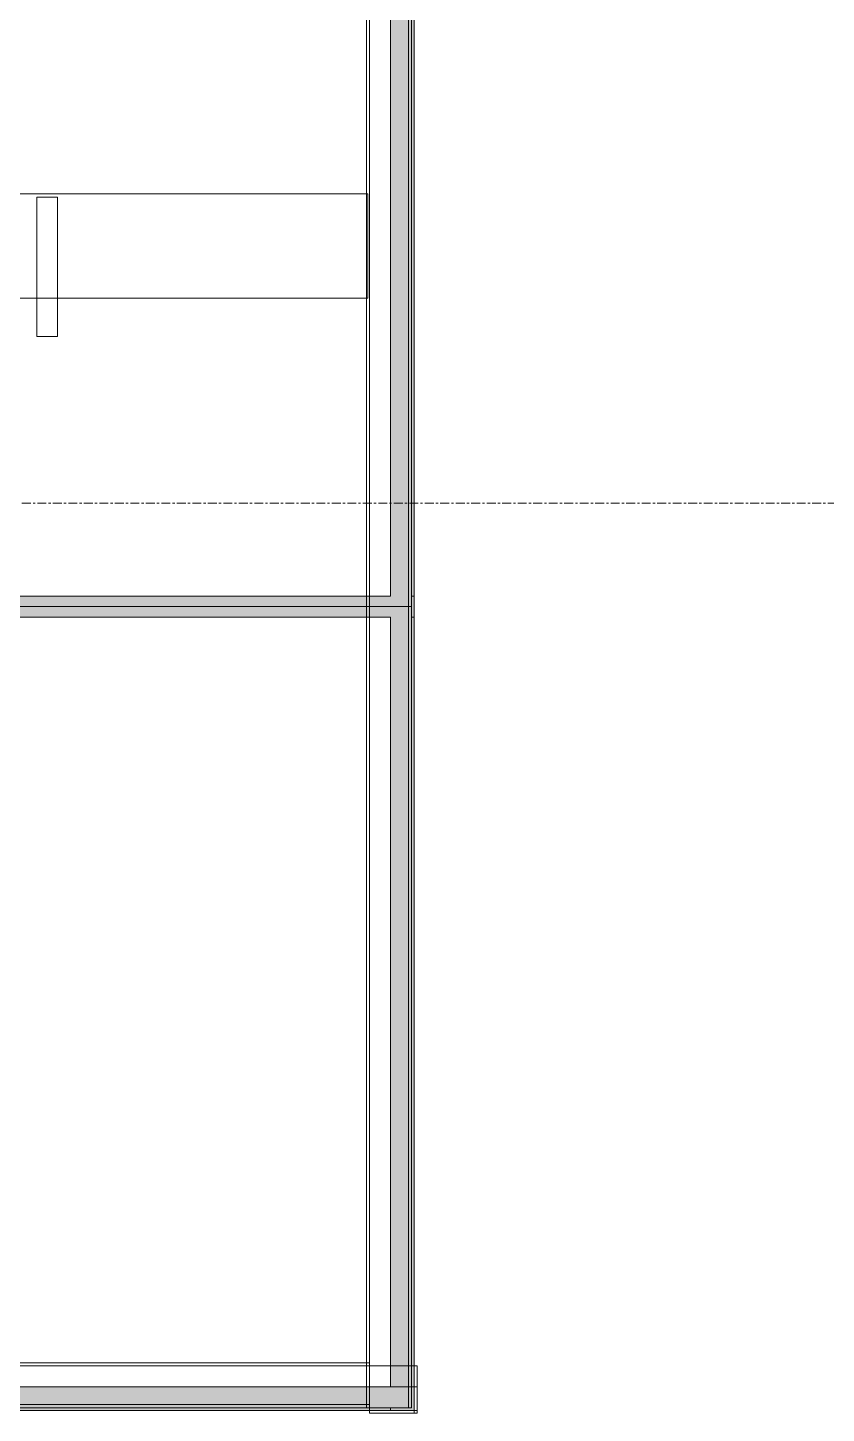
# Model space of a CAD drawing. Header units: millimetres. Extents: x -21597 to 3742, y 49379 to 62073.
# Drawn here: x -9153 to -8007, y 50130 to 52119 of the extents above; entities that cross this region are included whole.
import ezdxf

# ---------------------------------------------------------------- set-up
doc = ezdxf.new("R2010")
doc.units = ezdxf.units.MM
doc.linetypes.add('Grid Line', pattern=[22.225, 12.7, -3.175, 3.175, -3.175])
for name, color, linetype, lineweight in [('A-DETL-GENF', 7, 'Continuous', 5), ('M-EQPM', 7, 'Continuous', 5), ('S-GRID', 7, 'Continuous', 9)]:
    doc.layers.add(name, color=color, linetype=linetype, lineweight=lineweight)

# ---------------------------------------------------------------- blocks, each defined once
blk = doc.blocks.new('AHU - 2-2150388-MẶT BẰNG ỐNG GAS KHU H_N')
at = {"layer": 'M-EQPM', "true_color": 0xd8d8d8}
h = blk.add_hatch(color=254, dxfattribs=at)
h.paths.add_polyline_path([(1716.5, -423.3), (1716.5, 801.5), (-1716.5, 801.5), (-1716.5, -801.5), (1716.5, -801.5)])
h.paths.add_polyline_path([(1682.5, -423.3), (1682.5, -767.5), (577.5, -767.5), (577.5, 767.5), (1682.5, 767.5), (1682.5, 329.5)])
h.paths.add_polyline_path([(547.5, -767.5), (-472.5, -767.5), (-472.5, 767.5), (547.5, 767.5), (547.5, -423.3)])
h.paths.add_polyline_path([(-502.5, -423.3), (-502.5, -767.5), (-1072.5, -767.5), (-1072.5, 767.5), (-502.5, 767.5), (-502.5, 329.5)])
h.paths.add_polyline_path([(-1102.5, -423.3), (-1102.5, -767.5), (-1682.5, -767.5), (-1682.5, 767.5), (-1102.5, 767.5), (-1102.5, 329.5)])
at = {"layer": 'A-DETL-GENF'}
for p, q in [((562.5, 797.5), (562.5, -797.5)), ((-30, -735), (-30, 735)), ((-30, 735), (120, 735)), ((120, 735), (120, -735))]:
    blk.add_line(p, q, dxfattribs=at)
at = {"layer": 'M-EQPM'}
for p, q in [((-1716.5, 801.5), (1716.5, 801.5)), ((1716.5, 801.5), (-1716.5, 801.5)), ((-1712.5, 797.5), (1712.5, 797.5)), ((1712.5, 797.5), (-1712.5, 797.5)), ((547.5, 801.5), (-472.5, 801.5)), ((-472.5, 801.5), (547.5, 801.5)), ((547.5, 797.5), (-472.5, 797.5)), ((-472.5, 797.5), (547.5, 797.5)), ((547.5, 801.5), (547.5, 797.5)), ((547.5, 797.5), (547.5, 801.5)), ((1682.5, 801.5), (577.5, 801.5)), ((577.5, 797.5), (577.5, 801.5)), ((577.5, 801.5), (1682.5, 801.5)), ((577.5, 801.5), (577.5, 797.5)), ((1682.5, 797.5), (577.5, 797.5)), ((577.5, 797.5), (1682.5, 797.5)), ((1652.5, 805.5), (1652.5, 801.5)), ((1652.5, 737.5), (1652.5, 805.5)), ((1652.5, 801.5), (1652.5, 805.5)), ((1652.5, 805.5), (1652.5, 737.5)), ((1720.5, 805.5), (1652.5, 805.5)), ((1652.5, 805.5), (1720.5, 805.5)), ((1652.5, 805.5), (1720.5, 805.5)), ((1652.5, 805.5), (1720.5, 805.5)), ((1652.5, 805.5), (1716.5, 805.5)), ((1720.5, 805.5), (1652.5, 805.5)), ((1652.5, 737.5), (1652.5, 805.5)), ((1652.5, 805.5), (1652.5, 737.5)), ((1652.5, 801.5), (1652.5, 737.5)), ((1652.5, 737.5), (1652.5, 801.5)), ((1652.5, 801.5), (1720.5, 801.5)), ((1652.5, 801.5), (1720.5, 801.5)), ((1652.5, 801.5), (1720.5, 801.5)), ((1652.5, 801.5), (1720.5, 801.5)), ((1716.5, 805.5), (1682.5, 805.5)), ((1682.5, 805.5), (1720.5, 805.5)), ((1682.5, 805.5), (1682.5, 737.5)), ((1682.5, 805.5), (1682.5, 737.5)), ((1682.5, 801.5), (1682.5, 797.5)), ((1682.5, 797.5), (1682.5, 801.5)), ((1712.5, 797.5), (1712.5, -797.5)), ((1712.5, 797.5), (1712.5, -797.5)), ((1720.5, 805.5), (1716.5, 805.5)), ((1716.5, 805.5), (1720.5, 805.5)), ((1716.5, 805.5), (1716.5, 737.5)), ((1716.5, 805.5), (1716.5, 737.5)), ((1716.5, 805.5), (1716.5, 737.5)), ((1716.5, 805.5), (1716.5, 737.5)), ((1716.5, -801.5), (1716.5, 801.5)), ((1716.5, 801.5), (1716.5, -801.5)), ((1720.5, 805.5), (1720.5, 737.5)), ((1720.5, 801.5), (1720.5, 805.5)), ((1720.5, 737.5), (1720.5, 805.5)), ((1720.5, 805.5), (1720.5, 801.5)), ((1720.5, 737.5), (1720.5, 805.5)), ((1720.5, 805.5), (1720.5, 737.5)), ((1720.5, 805.5), (1720.5, 737.5)), ((1720.5, 805.5), (1720.5, 737.5)), ((1720.5, 737.5), (1720.5, 801.5)), ((1720.5, 801.5), (1720.5, 737.5)), ((1712.5, 793), (-1712.5, 793)), ((1712.5, 793), (-1712.5, 793)), ((1712.5, 793), (-1712.5, 793)), ((1712.5, 733), (1712.5, 793)), ((1712.5, 791), (1712.5, 793)), ((1712.5, 791), (1712.5, 793)), ((1712.5, 793), (1712.5, 733)), ((1712.5, 791), (1712.5, 740.2)), ((1712.5, 740.2), (1712.5, 791)), ((547.5, 767.5), (-472.5, 767.5)), ((-472.5, 767.5), (547.5, 767.5)), ((547.5, -767.5), (547.5, 767.5)), ((547.5, 767.5), (547.5, -767.5)), ((1682.5, 767.5), (577.5, 767.5)), ((577.5, -767.5), (577.5, 767.5)), ((577.5, 767.5), (1682.5, 767.5)), ((577.5, 767.5), (577.5, -767.5)), ((1682.5, -767.5), (1682.5, 767.5)), ((1682.5, 767.5), (1682.5, -767.5)), ((1712.5, -767.5), (1712.5, 767.5)), ((1712.5, 767.5), (1712.5, -767.5)), ((1712.5, 767.5), (1716.5, 767.5)), ((1716.5, 767.5), (1712.5, 767.5)), ((1716.5, 767.5), (1716.5, -767.5)), ((1716.5, 767.5), (1716.5, -767.5)), ((-1712.5, 737.5), (1712.5, 737.5)), ((1648, 737.5), (1708, 737.5)), ((1708, 737.5), (1648, 737.5)), ((1648, -737.5), (1648, 737.5)), ((1648, 737.5), (1648, -737.5)), ((1652.5, 737.5), (1652.5, -737.5)), ((1652.5, 737.5), (1655.2, 737.5)), ((1652.5, 737.5), (1655.2, 737.5)), ((1652.5, 737.5), (1720.5, 737.5)), ((1652.5, 737.5), (1720.5, 737.5)), ((1720.5, 737.5), (1652.5, 737.5)), ((1652.5, 737.5), (1720.5, 737.5)), ((1652.5, 737.5), (1720.5, 737.5)), ((1716.5, 737.5), (1652.5, 737.5)), ((1706, 737.5), (1655.2, 737.5)), ((1655.2, 737.5), (1706, 737.5)), ((1720.5, 737.5), (1682.5, 737.5)), ((1682.5, 737.5), (1716.5, 737.5)), ((1708, 737.5), (1706, 737.5)), ((1708, 737.5), (1706, 737.5)), ((1708, -737.5), (1708, 737.5)), ((1708, 737.5), (1708, -737.5)), ((1708, 737.5), (1708, -737.5)), ((1712.5, 740.2), (1712.5, 737.5)), ((1712.5, 740.2), (1712.5, 737.5)), ((1716.5, 737.5), (1720.5, 737.5)), ((1720.5, 737.5), (1716.5, 737.5)), ((-1712.5, 733), (1712.5, 733)), ((1712.5, 733), (-1712.5, 733))]:
    blk.add_line(p, q, dxfattribs=at)
blk = doc.blocks.new('DienTro1 - Standard-1200190-MẶT BẰNG ỐNG GAS KHU H_N')
at = {"layer": 'M-EQPM'}
for p, q in [((100, 15), (-100, 15)), ((-100, 15), (-100, -15)), ((-100, -15), (-100, 15)), ((-100, 15), (100, 15)), ((100, -15), (100, 15)), ((100, 15), (100, -15)), ((-100, -15), (100, -15)), ((100, -15), (-100, -15))]:
    blk.add_line(p, q, dxfattribs=at)
blk = doc.blocks.new('AK-SGS-M3-Hrvt_rvt-1-MẶT BẰNG ỐNG GAS KHU H_N')
at = {"layer": 'M-EQPM', "lineweight": 25, "rotation": 270.0000000000001}
for name, p in [('AHU - 2-2150388-MẶT BẰNG ỐNG GAS KHU H_N', (-9399.8, 51850.9)), ('DienTro1 - Standard-1200190-MẶT BẰNG ỐNG GAS KHU H_N', (-9124.8, 51775.9))]:
    blk.add_blockref(name, p, dxfattribs=at)

msp = doc.modelspace()

# ---------------------------------------------------------------- linework, layer by layer
at = {"layer": 'S-GRID', "linetype": 'Grid Line'}
msp.add_line((3742.2, 51436.9), (-21036.6, 51436.9), dxfattribs=at)

# ---------------------------------------------------------------- block references
at = {"lineweight": 5}
msp.add_blockref('AK-SGS-M3-Hrvt_rvt-1-MẶT BẰNG ỐNG GAS KHU H_N', (0, 0), dxfattribs=at)

doc.saveas('drawing.dxf')
